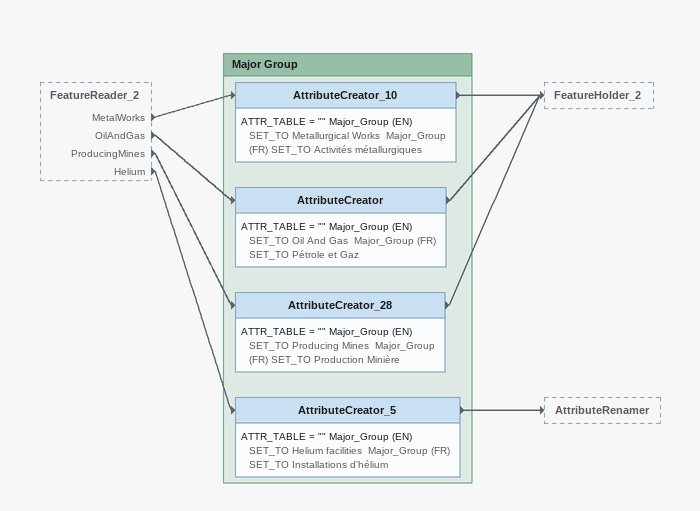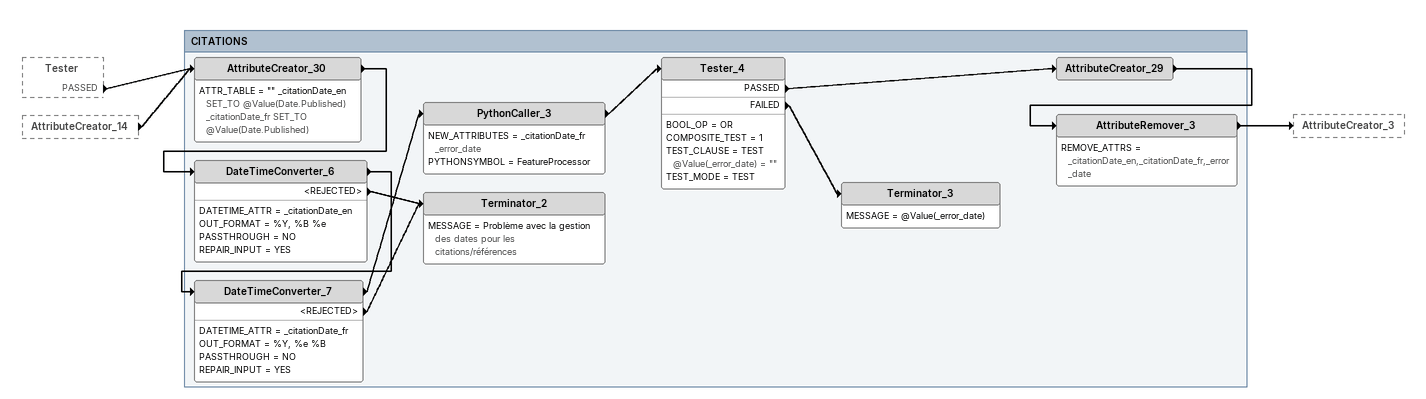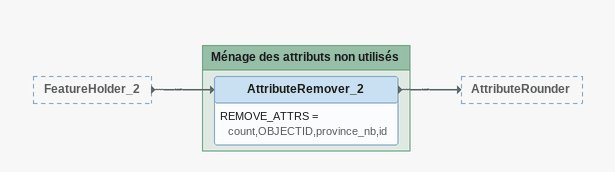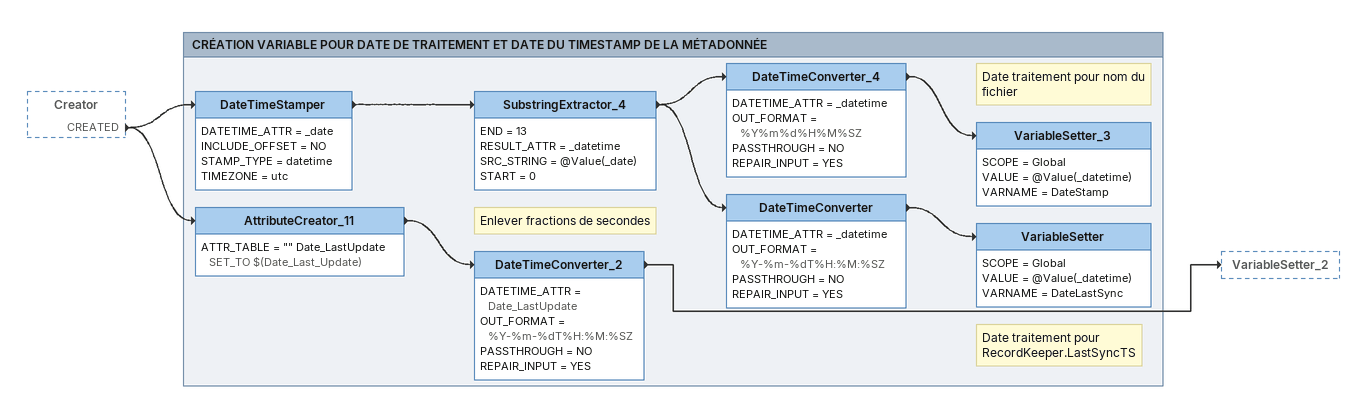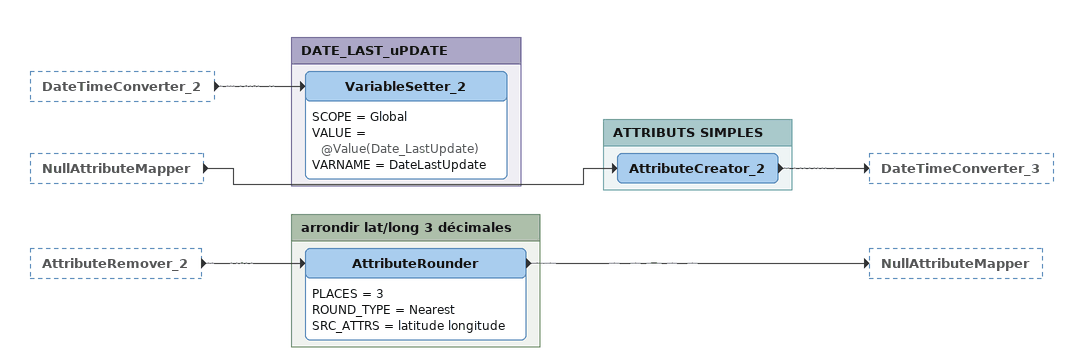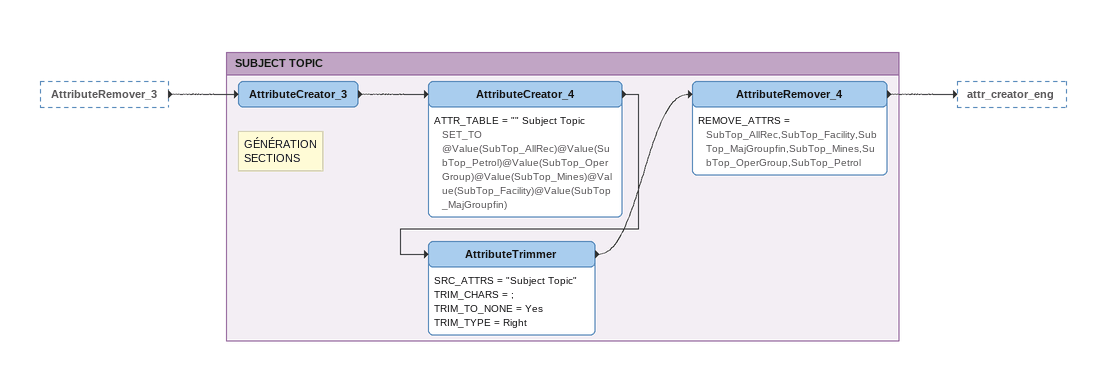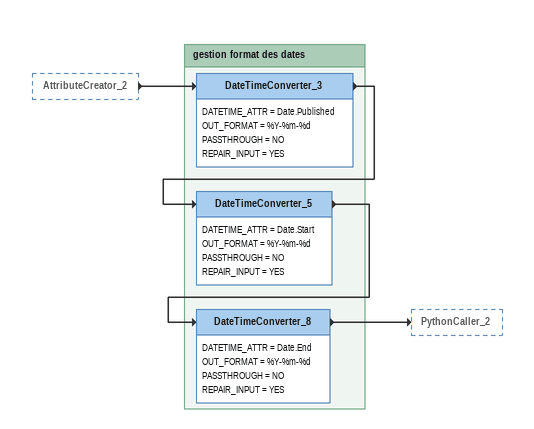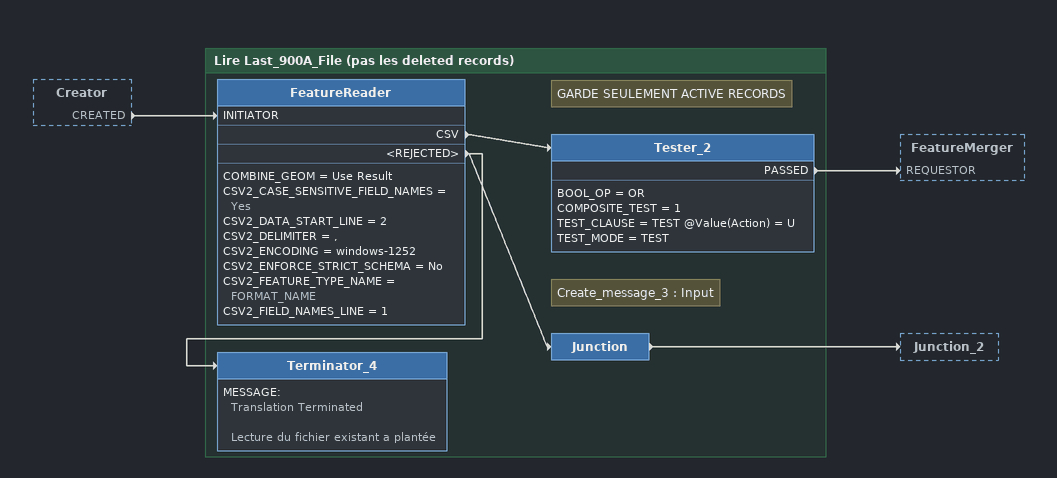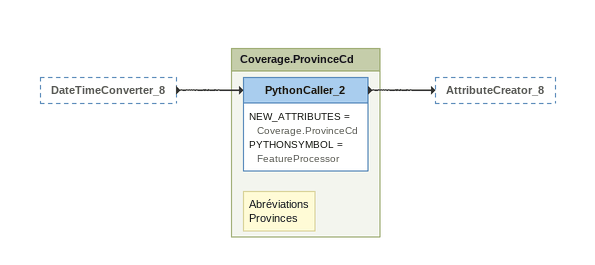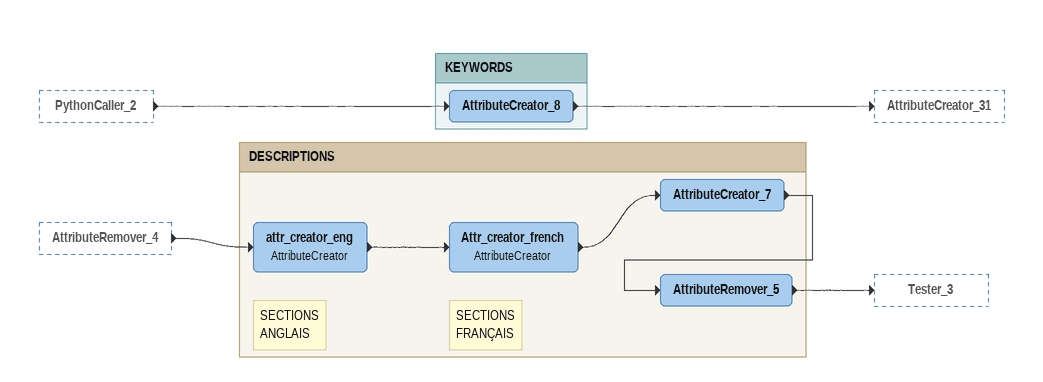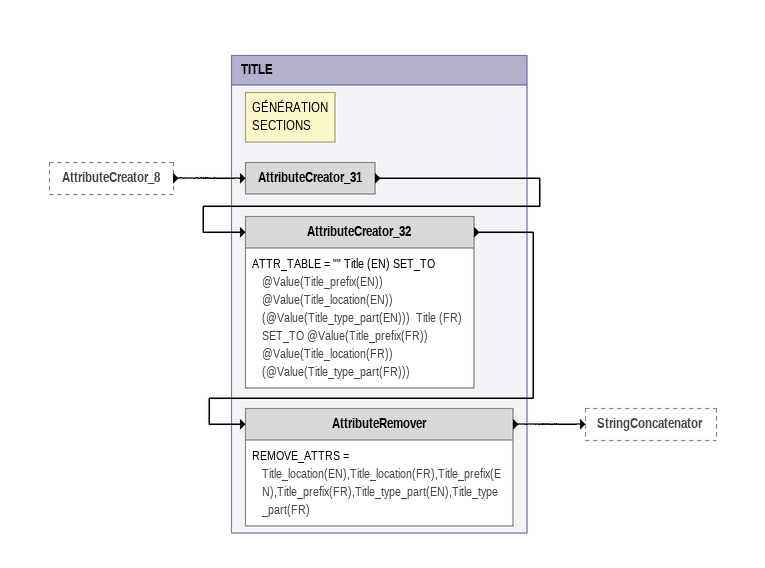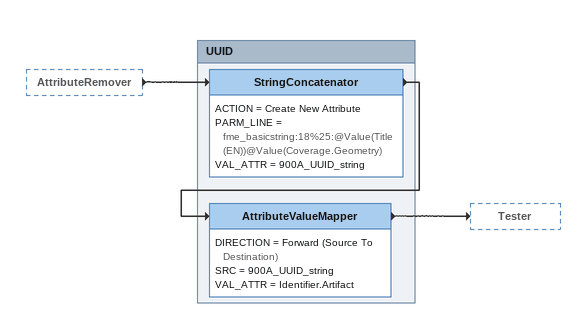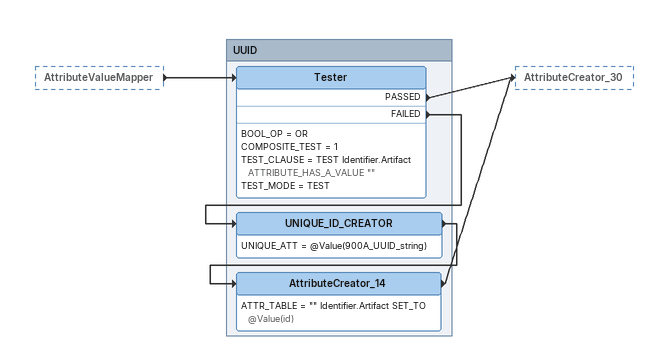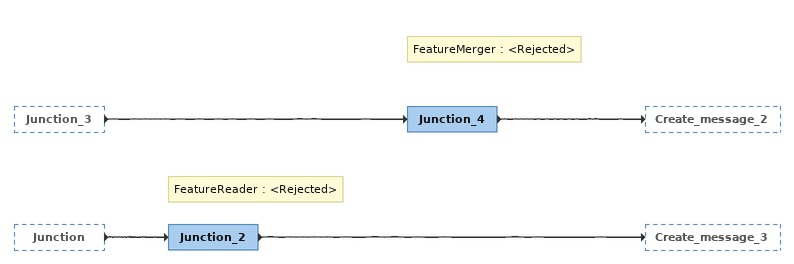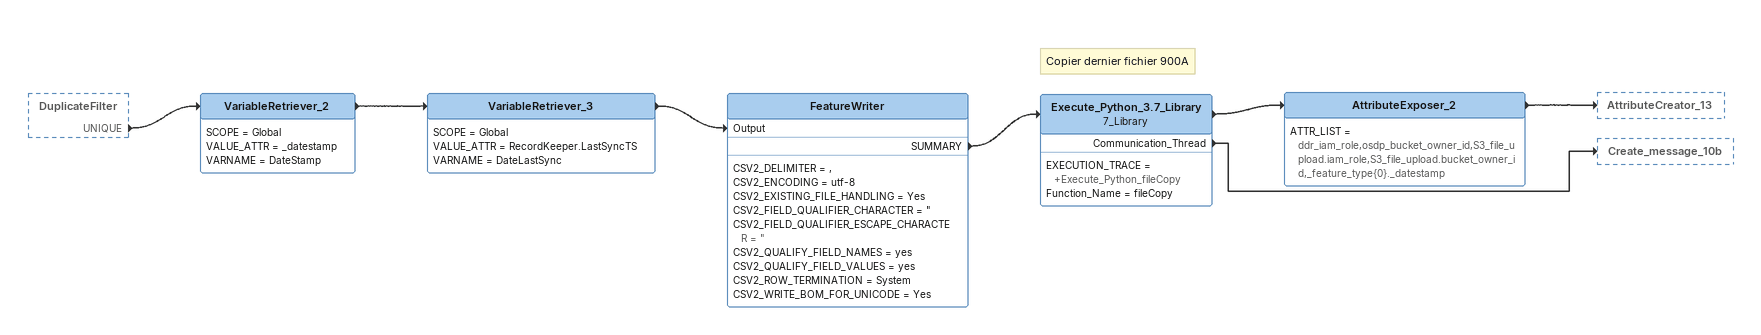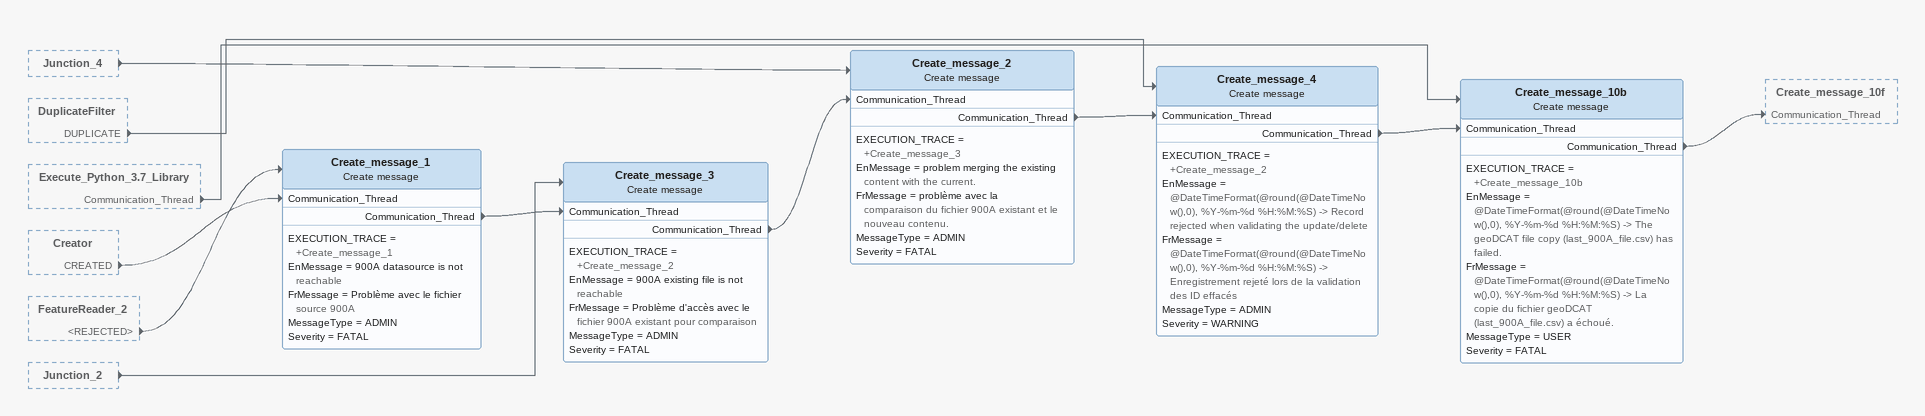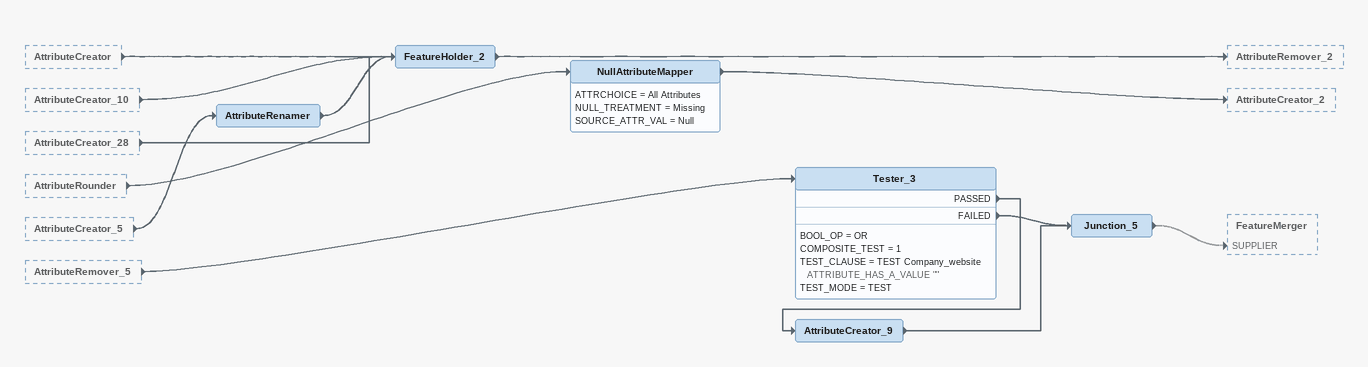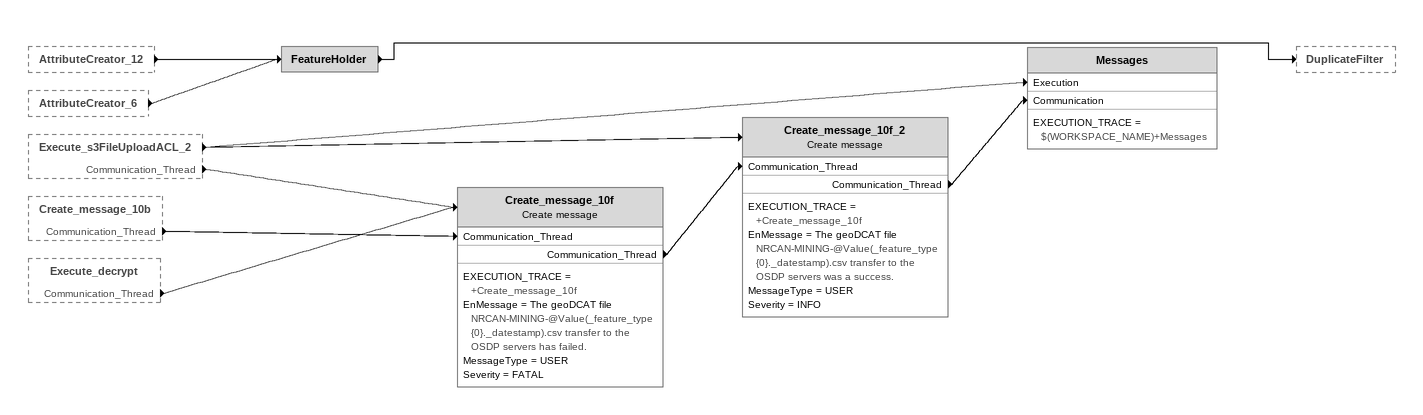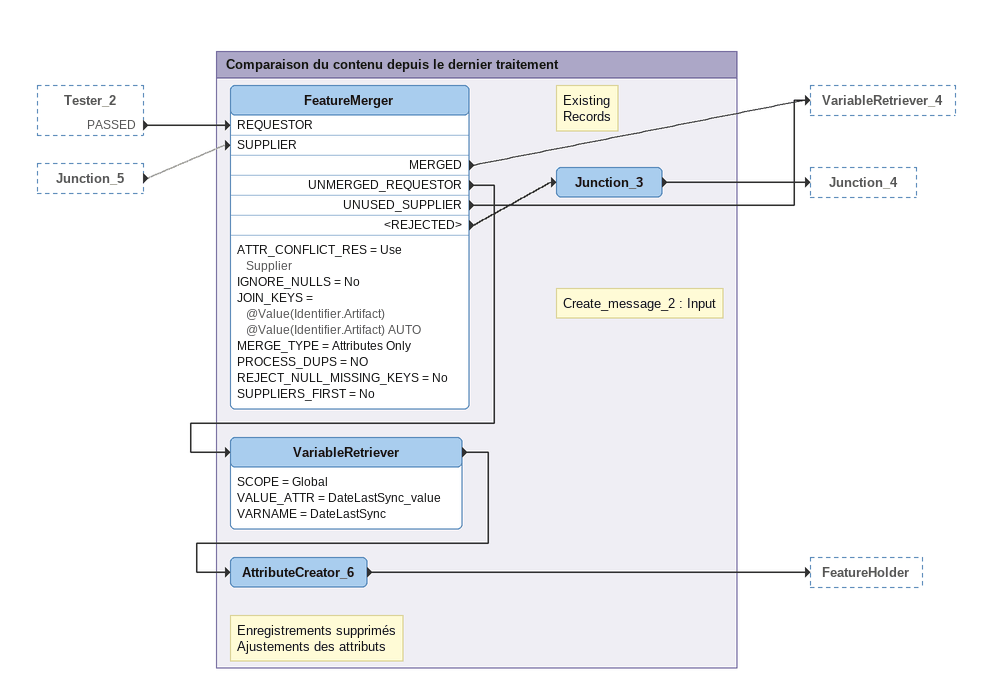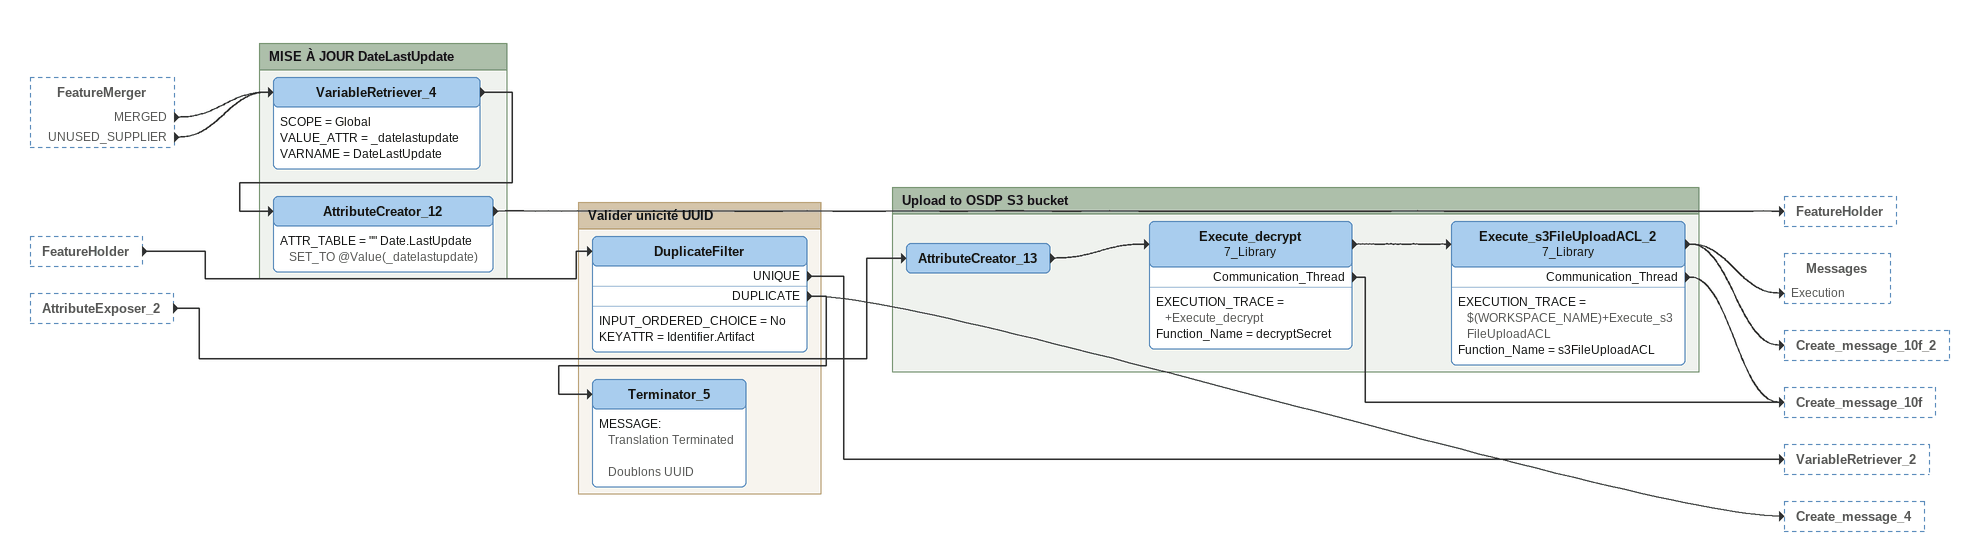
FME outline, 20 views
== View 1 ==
FeatureReader_2 [outside]
    MetalWorks -> AttributeCreator_10
    OilAndGas -> AttributeCreator
    ProducingMines -> AttributeCreator_28
    Helium -> AttributeCreator_5

Bookmark: Major Group
AttributeCreator_10
    ATTR_TABLE = "" Major_Group (EN) SET_TO Metallurgical Works  Major_Group (FR) SET_TO Activités métallurgiques
    -> FeatureHolder_2
AttributeCreator
    ATTR_TABLE = "" Major_Group (EN) SET_TO Oil And Gas  Major_Group (FR) SET_TO Pétrole et Gaz
    -> FeatureHolder_2
AttributeCreator_28
    ATTR_TABLE = "" Major_Group (EN) SET_TO Producing Mines  Major_Group (FR) SET_TO Production Minière
    -> FeatureHolder_2
AttributeCreator_5
    ATTR_TABLE = "" Major_Group (EN) SET_TO Helium facilities  Major_Group (FR) SET_TO Installations d'hélium
    -> AttributeRenamer

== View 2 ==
Tester [outside]
    PASSED -> AttributeCreator_30
AttributeCreator_14 [outside]
    -> AttributeCreator_30

Bookmark: CITATIONS
AttributeCreator_30
    ATTR_TABLE = "" _citationDate_en SET_TO @Value(Date.Published)  _citationDate_fr SET_TO @Value(Date.Published)
    -> DateTimeConverter_6
DateTimeConverter_6
    DATETIME_ATTR = _citationDate_en
    OUT_FORMAT = %Y, %B %e
    PASSTHROUGH = NO
    REPAIR_INPUT = YES
    -> DateTimeConverter_7
    <REJECTED> -> Terminator_2
DateTimeConverter_7
    DATETIME_ATTR = _citationDate_fr
    OUT_FORMAT = %Y, %e %B
    PASSTHROUGH = NO
    REPAIR_INPUT = YES
    -> PythonCaller_3
    <REJECTED> -> Terminator_2
PythonCaller_3
    NEW_ATTRIBUTES = _citationDate_fr _error_date
    PYTHONSYMBOL = FeatureProcessor
    -> Tester_4
Tester_4
    BOOL_OP = OR
    COMPOSITE_TEST = 1
    TEST_CLAUSE = TEST @Value(_error_date) = ""
    TEST_MODE = TEST
    PASSED -> AttributeCreator_29
    FAILED -> Terminator_3
AttributeCreator_29
    -> AttributeRemover_3
AttributeRemover_3
    REMOVE_ATTRS = _citationDate_en,_citationDate_fr,_error_date
    -> AttributeCreator_3
Terminator_3
    MESSAGE = @Value(_error_date)
Terminator_2
    MESSAGE = Problème avec la gestion des dates pour les citations/références

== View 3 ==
FeatureHolder_2 [outside]
    -> AttributeRemover_2

Bookmark: Ménage des attributs non utilisés
AttributeRemover_2
    REMOVE_ATTRS = count,OBJECTID,province_nb,id
    -> AttributeRounder

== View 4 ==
Creator [outside]
    CREATED -> DateTimeStamper
    CREATED -> AttributeCreator_11

Bookmark: CRÉATION VARIABLE POUR DATE DE TRAITEMENT ET DATE DU TIMESTAMP DE LA MÉTADONNÉE
DateTimeStamper
    DATETIME_ATTR = _date
    INCLUDE_OFFSET = NO
    STAMP_TYPE = datetime
    TIMEZONE = utc
    -> SubstringExtractor_4
Note: Enlever fractions de secondes
SubstringExtractor_4
    END = 13
    RESULT_ATTR = _datetime
    SRC_STRING = @Value(_date)
    START = 0
    -> DateTimeConverter
    -> DateTimeConverter_4
DateTimeConverter_4
    DATETIME_ATTR = _datetime
    OUT_FORMAT = %Y%m%d%H%M%SZ
    PASSTHROUGH = NO
    REPAIR_INPUT = YES
    -> VariableSetter_3
Note: Date traitement pour nom du fichier
VariableSetter_3
    SCOPE = Global
    VALUE = @Value(_datetime)
    VARNAME = DateStamp
DateTimeConverter
    DATETIME_ATTR = _datetime
    OUT_FORMAT = %Y-%m-%dT%H:%M:%SZ
    PASSTHROUGH = NO
    REPAIR_INPUT = YES
    -> VariableSetter
Note: Date traitement pour / RecordKeeper.LastSyncTS
VariableSetter
    SCOPE = Global
    VALUE = @Value(_datetime)
    VARNAME = DateLastSync
AttributeCreator_11
    ATTR_TABLE = "" Date_LastUpdate SET_TO $(Date_Last_Update)
    -> DateTimeConverter_2
DateTimeConverter_2
    DATETIME_ATTR = Date_LastUpdate
    OUT_FORMAT = %Y-%m-%dT%H:%M:%SZ
    PASSTHROUGH = NO
    REPAIR_INPUT = YES
    -> VariableSetter_2

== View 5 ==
DateTimeConverter_2 [outside]
    -> VariableSetter_2
NullAttributeMapper [outside]
    -> AttributeCreator_2
AttributeRemover_2 [outside]
    -> AttributeRounder

Bookmark: DATE_LAST_uPDATE
VariableSetter_2
    SCOPE = Global
    VALUE = @Value(Date_LastUpdate)
    VARNAME = DateLastUpdate

Bookmark: arrondir lat/long 3 décimales
AttributeRounder
    PLACES = 3
    ROUND_TYPE = Nearest
    SRC_ATTRS = latitude longitude
    -> NullAttributeMapper

Bookmark: ATTRIBUTS SIMPLES
AttributeCreator_2
    -> DateTimeConverter_3

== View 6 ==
AttributeRemover_3 [outside]
    -> AttributeCreator_3

Bookmark: SUBJECT TOPIC
Note: GÉNÉRATION / SECTIONS
AttributeCreator_3
    -> AttributeCreator_4
AttributeCreator_4
    ATTR_TABLE = "" Subject Topic SET_TO @Value(SubTop_AllRec)@Value(SubTop_Petrol)@Value(SubTop_OperGroup)@Value(SubTop_Mines)@Value(SubTop_Facility)@Value(SubTop_MajGroupfin)
    -> AttributeTrimmer
AttributeTrimmer
    SRC_ATTRS = "Subject Topic"
    TRIM_CHARS = ;
    TRIM_TO_NONE = Yes
    TRIM_TYPE = Right
    -> AttributeRemover_4
AttributeRemover_4
    REMOVE_ATTRS = SubTop_AllRec,SubTop_Facility,SubTop_MajGroupfin,SubTop_Mines,SubTop_OperGroup,SubTop_Petrol
    -> attr_creator_eng

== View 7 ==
AttributeCreator_2 [outside]
    -> DateTimeConverter_3

Bookmark: gestion format des dates
DateTimeConverter_3
    DATETIME_ATTR = Date.Published
    OUT_FORMAT = %Y-%m-%d
    PASSTHROUGH = NO
    REPAIR_INPUT = YES
    -> DateTimeConverter_5
DateTimeConverter_5
    DATETIME_ATTR = Date.Start
    OUT_FORMAT = %Y-%m-%d
    PASSTHROUGH = NO
    REPAIR_INPUT = YES
    -> DateTimeConverter_8
DateTimeConverter_8
    DATETIME_ATTR = Date.End
    OUT_FORMAT = %Y-%m-%d
    PASSTHROUGH = NO
    REPAIR_INPUT = YES
    -> PythonCaller_2

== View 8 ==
Creator [outside]
    CREATED -> FeatureReader [INITIATOR]

Bookmark: Lire Last_900A_File (pas les deleted records)
FeatureReader
    COMBINE_GEOM = Use Result
    CSV2_CASE_SENSITIVE_FIELD_NAMES = Yes
    CSV2_DATA_START_LINE = 2
    CSV2_DELIMITER = ,
    CSV2_ENCODING = windows-1252
    CSV2_ENFORCE_STRICT_SCHEMA = No
    CSV2_FEATURE_TYPE_NAME = FORMAT_NAME
    CSV2_FIELD_NAMES_LINE = 1
    CSV -> Tester_2
    <REJECTED> -> Terminator_4
    <REJECTED> -> Junction
Note: GARDE SEULEMENT ACTIVE RECORDS
Tester_2
    BOOL_OP = OR
    COMPOSITE_TEST = 1
    TEST_CLAUSE = TEST @Value(Action) = U
    TEST_MODE = TEST
    PASSED -> FeatureMerger [REQUESTOR]
Terminator_4
    MESSAGE:
      Translation Terminated

      Lecture du fichier existant a plantée
Note: Create_message_3 : Input
Junction
    -> Junction_2

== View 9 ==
DateTimeConverter_8 [outside]
    -> PythonCaller_2

Bookmark: Coverage.ProvinceCd
Note: Abréviations / Provinces
PythonCaller_2
    NEW_ATTRIBUTES = Coverage.ProvinceCd
    PYTHONSYMBOL = FeatureProcessor
    -> AttributeCreator_8

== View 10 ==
PythonCaller_2 [outside]
    -> AttributeCreator_8
AttributeRemover_4 [outside]
    -> attr_creator_eng

Bookmark: KEYWORDS
AttributeCreator_8
    -> AttributeCreator_31

Bookmark: DESCRIPTIONS
Note: SECTIONS / ANGLAIS
attr_creator_eng: AttributeCreator
    -> Attr_creator_french
Note: SECTIONS / FRANÇAIS
Attr_creator_french: AttributeCreator
    -> AttributeCreator_7
AttributeCreator_7
    -> AttributeRemover_5
AttributeRemover_5
    -> Tester_3

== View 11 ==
AttributeCreator_8 [outside]
    -> AttributeCreator_31

Bookmark: TITLE
Note: GÉNÉRATION / SECTIONS
AttributeCreator_31
    -> AttributeCreator_32
AttributeCreator_32
    ATTR_TABLE = "" Title (EN) SET_TO @Value(Title_prefix(EN)) @Value(Title_location(EN)) (@Value(Title_type_part(EN)))  Title (FR) SET_TO @Value(Title_prefix(FR)) @Value(Title_location(FR)) (@Value(Title_type_part(FR)))
    -> AttributeRemover
AttributeRemover
    REMOVE_ATTRS = Title_location(EN),Title_location(FR),Title_prefix(EN),Title_prefix(FR),Title_type_part(EN),Title_type_part(FR)
    -> StringConcatenator

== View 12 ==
AttributeRemover [outside]
    -> StringConcatenator

Bookmark: UUID
StringConcatenator
    ACTION = Create New Attribute
    PARM_LINE = fme_basicstring:18%25:@Value(Title (EN))@Value(Coverage.Geometry)
    VAL_ATTR = 900A_UUID_string
    -> AttributeValueMapper
AttributeValueMapper
    DIRECTION = Forward (Source To Destination)
    SRC = 900A_UUID_string
    VAL_ATTR = Identifier.Artifact
    -> Tester

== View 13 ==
AttributeValueMapper [outside]
    -> Tester

Bookmark: UUID
Tester
    BOOL_OP = OR
    COMPOSITE_TEST = 1
    TEST_CLAUSE = TEST Identifier.Artifact ATTRIBUTE_HAS_A_VALUE ""
    TEST_MODE = TEST
    PASSED -> AttributeCreator_30
    FAILED -> UNIQUE_ID_CREATOR
UNIQUE_ID_CREATOR
    UNIQUE_ATT = @Value(900A_UUID_string)
    -> AttributeCreator_14
AttributeCreator_14
    ATTR_TABLE = "" Identifier.Artifact SET_TO @Value(id)
    -> AttributeCreator_30

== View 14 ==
Junction_3 [outside]
    -> Junction_4
Junction [outside]
    -> Junction_2
Note: FeatureReader : <Rejected>
Junction_2
    -> Create_message_3
Note: FeatureMerger : <Rejected>
Junction_4
    -> Create_message_2

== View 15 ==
DuplicateFilter [outside]
    UNIQUE -> VariableRetriever_2
VariableRetriever_2
    SCOPE = Global
    VALUE_ATTR = _datestamp
    VARNAME = DateStamp
    -> VariableRetriever_3
VariableRetriever_3
    SCOPE = Global
    VALUE_ATTR = RecordKeeper.LastSyncTS
    VARNAME = DateLastSync
    -> FeatureWriter [Output]
FeatureWriter
    CSV2_DELIMITER = ,
    CSV2_ENCODING = utf-8
    CSV2_EXISTING_FILE_HANDLING = Yes
    CSV2_FIELD_QUALIFIER_CHARACTER = "
    CSV2_FIELD_QUALIFIER_ESCAPE_CHARACTER = "
    CSV2_QUALIFY_FIELD_NAMES = yes
    CSV2_QUALIFY_FIELD_VALUES = yes
    CSV2_ROW_TERMINATION = System
    CSV2_WRITE_BOM_FOR_UNICODE = Yes
    SUMMARY -> Execute_Python_3.7_Library
Note: Copier dernier fichier 900A
Execute_Python_3.7_Library: 7_Library
    EXECUTION_TRACE = +Execute_Python_fileCopy
    Function_Name = fileCopy
    -> AttributeExposer_2
    Communication_Thread -> Create_message_10b
AttributeExposer_2
    ATTR_LIST = ddr_iam_role,osdp_bucket_owner_id,S3_file_upload.iam_role,S3_file_upload.bucket_owner_id,_feature_type{0}._datestamp
    -> AttributeCreator_13

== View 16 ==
Junction_4 [outside]
    -> Create_message_2
DuplicateFilter [outside]
    DUPLICATE -> Create_message_4
Execute_Python_3.7_Library [outside]
    Communication_Thread -> Create_message_10b
Creator [outside]
    CREATED -> Create_message_1 [Communication_Thread]
FeatureReader_2 [outside]
    <REJECTED> -> Create_message_1
Junction_2 [outside]
    -> Create_message_3
Create_message_1: Create message
    EXECUTION_TRACE = +Create_message_1
    EnMessage = 900A datasource is not reachable
    FrMessage = Problème avec le fichier source 900A
    MessageType = ADMIN
    Severity = FATAL
    Communication_Thread -> Create_message_3 [Communication_Thread]
Create_message_3: Create message
    EXECUTION_TRACE = +Create_message_2
    EnMessage = 900A existing file is not reachable
    FrMessage = Problème d'accès avec le fichier 900A existant pour comparaison
    MessageType = ADMIN
    Severity = FATAL
    Communication_Thread -> Create_message_2 [Communication_Thread]
Create_message_2: Create message
    EXECUTION_TRACE = +Create_message_3
    EnMessage = problem merging the existing content with the current.
    FrMessage = problème avec la comparaison du fichier 900A existant et le nouveau contenu.
    MessageType = ADMIN
    Severity = FATAL
    Communication_Thread -> Create_message_4 [Communication_Thread]
Create_message_4: Create message
    EXECUTION_TRACE = +Create_message_2
    EnMessage = @DateTimeFormat(@round(@DateTimeNow(),0), %Y-%m-%d %H:%M:%S) -> Record rejected when validating the update/delete
    FrMessage = @DateTimeFormat(@round(@DateTimeNow(),0), %Y-%m-%d %H:%M:%S) -> Enregistrement rejeté lors de la validation des ID effacés
    MessageType = ADMIN
    Severity = WARNING
    Communication_Thread -> Create_message_10b [Communication_Thread]
Create_message_10b: Create message
    EXECUTION_TRACE = +Create_message_10b
    EnMessage = @DateTimeFormat(@round(@DateTimeNow(),0), %Y-%m-%d %H:%M:%S) -> The geoDCAT file copy (last_900A_file.csv) has failed.
    FrMessage = @DateTimeFormat(@round(@DateTimeNow(),0), %Y-%m-%d %H:%M:%S) -> La copie du fichier geoDCAT (last_900A_file.csv) a échoué.
    MessageType = USER
    Severity = FATAL
    Communication_Thread -> Create_message_10f [Communication_Thread]

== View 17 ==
AttributeCreator [outside]
    -> FeatureHolder_2
AttributeCreator_10 [outside]
    -> FeatureHolder_2
AttributeCreator_28 [outside]
    -> FeatureHolder_2
AttributeRounder [outside]
    -> NullAttributeMapper
AttributeCreator_5 [outside]
    -> AttributeRenamer
AttributeRemover_5 [outside]
    -> Tester_3
AttributeRenamer
    -> FeatureHolder_2
FeatureHolder_2
    -> AttributeRemover_2
NullAttributeMapper
    ATTRCHOICE = All Attributes
    NULL_TREATMENT = Missing
    SOURCE_ATTR_VAL = Null
    -> AttributeCreator_2
Tester_3
    BOOL_OP = OR
    COMPOSITE_TEST = 1
    TEST_CLAUSE = TEST Company_website ATTRIBUTE_HAS_A_VALUE ""
    TEST_MODE = TEST
    PASSED -> AttributeCreator_9
    FAILED -> Junction_5
AttributeCreator_9
    -> Junction_5
Junction_5
    -> FeatureMerger [SUPPLIER] [off]

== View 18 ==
AttributeCreator_12 [outside]
    -> FeatureHolder
AttributeCreator_6 [outside]
    -> FeatureHolder
Execute_s3FileUploadACL_2 [outside]
    -> Messages [Execution]
    -> Create_message_10f_2
    Communication_Thread -> Create_message_10f
Create_message_10b [outside]
    Communication_Thread -> Create_message_10f [Communication_Thread]
Execute_decrypt [outside]
    Communication_Thread -> Create_message_10f
FeatureHolder
    -> DuplicateFilter
Create_message_10f: Create message
    EXECUTION_TRACE = +Create_message_10f
    EnMessage = The geoDCAT file NRCAN-MINING-@Value(_feature_type{0}._datestamp).csv transfer to the OSDP servers has failed.
    MessageType = USER
    Severity = FATAL
    Communication_Thread -> Create_message_10f_2 [Communication_Thread]
Create_message_10f_2: Create message
    EXECUTION_TRACE = +Create_message_10f
    EnMessage = The geoDCAT file NRCAN-MINING-@Value(_feature_type{0}._datestamp).csv transfer to the OSDP servers was a success.
    MessageType = USER
    Severity = INFO
    Communication_Thread -> Messages [Communication]
Messages
    EXECUTION_TRACE = $(WORKSPACE_NAME)+Messages

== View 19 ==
Tester_2 [outside]
    PASSED -> FeatureMerger [REQUESTOR]
Junction_5 [outside]
    -> FeatureMerger [SUPPLIER] [off]

Bookmark: Comparaison du contenu depuis le dernier traitement
Note: Existing / Records
FeatureMerger
    ATTR_CONFLICT_RES = Use Supplier
    IGNORE_NULLS = No
    JOIN_KEYS = @Value(Identifier.Artifact) @Value(Identifier.Artifact) AUTO
    MERGE_TYPE = Attributes Only
    PROCESS_DUPS = NO
    REJECT_NULL_MISSING_KEYS = No
    SUPPLIERS_FIRST = No
    MERGED -> VariableRetriever_4
    UNMERGED_REQUESTOR -> VariableRetriever
    UNUSED_SUPPLIER -> VariableRetriever_4
    <REJECTED> -> Junction_3
Note: Create_message_2 : Input
Junction_3
    -> Junction_4
VariableRetriever
    SCOPE = Global
    VALUE_ATTR = DateLastSync_value
    VARNAME = DateLastSync
    -> AttributeCreator_6
Note: Enregistrements supprimés / Ajustements des attributs
AttributeCreator_6
    -> FeatureHolder

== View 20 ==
FeatureMerger [outside]
    MERGED -> VariableRetriever_4
    UNUSED_SUPPLIER -> VariableRetriever_4
FeatureHolder [outside]
    -> DuplicateFilter
AttributeExposer_2 [outside]
    -> AttributeCreator_13

Bookmark: MISE À JOUR DateLastUpdate
VariableRetriever_4
    SCOPE = Global
    VALUE_ATTR = _datelastupdate
    VARNAME = DateLastUpdate
    -> AttributeCreator_12
AttributeCreator_12
    ATTR_TABLE = "" Date.LastUpdate SET_TO @Value(_datelastupdate)
    -> FeatureHolder

Bookmark: Valider unicité UUID
DuplicateFilter
    INPUT_ORDERED_CHOICE = No
    KEYATTR = Identifier.Artifact
    UNIQUE -> VariableRetriever_2
    DUPLICATE -> Terminator_5
    DUPLICATE -> Create_message_4
Terminator_5
    MESSAGE:
      Translation Terminated

      Doublons UUID

Bookmark: Upload to OSDP S3 bucket
AttributeCreator_13
    -> Execute_decrypt
Execute_decrypt: 7_Library
    EXECUTION_TRACE = +Execute_decrypt
    Function_Name = decryptSecret
    -> Execute_s3FileUploadACL_2
    Communication_Thread -> Create_message_10f
Execute_s3FileUploadACL_2: 7_Library
    EXECUTION_TRACE = $(WORKSPACE_NAME)+Execute_s3FileUploadACL
    Function_Name = s3FileUploadACL
    -> Messages [Execution]
    -> Create_message_10f_2
    Communication_Thread -> Create_message_10f
